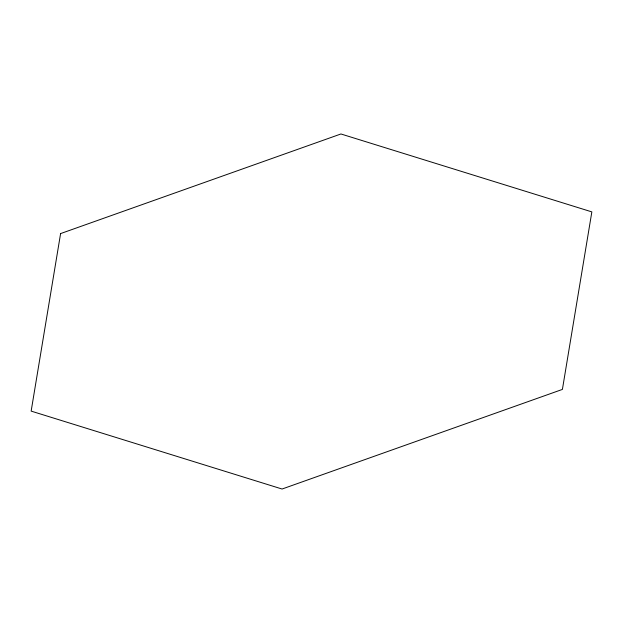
<?xml version="1.0" encoding="UTF-8"?>
<svg xmlns="http://www.w3.org/2000/svg" width="623" height="623" viewBox="0 0 623 623"><rect width="100%" height="100%" fill="white"/><g stroke="black" fill="none" stroke-linecap="round" stroke-linejoin="round"><path stroke-width="0.93" d="M60.595 233.586L31.15 411.11L282.071 489.024L562.405 389.414L591.85 211.89L340.929 133.976L60.595 233.586"/></g></svg>
